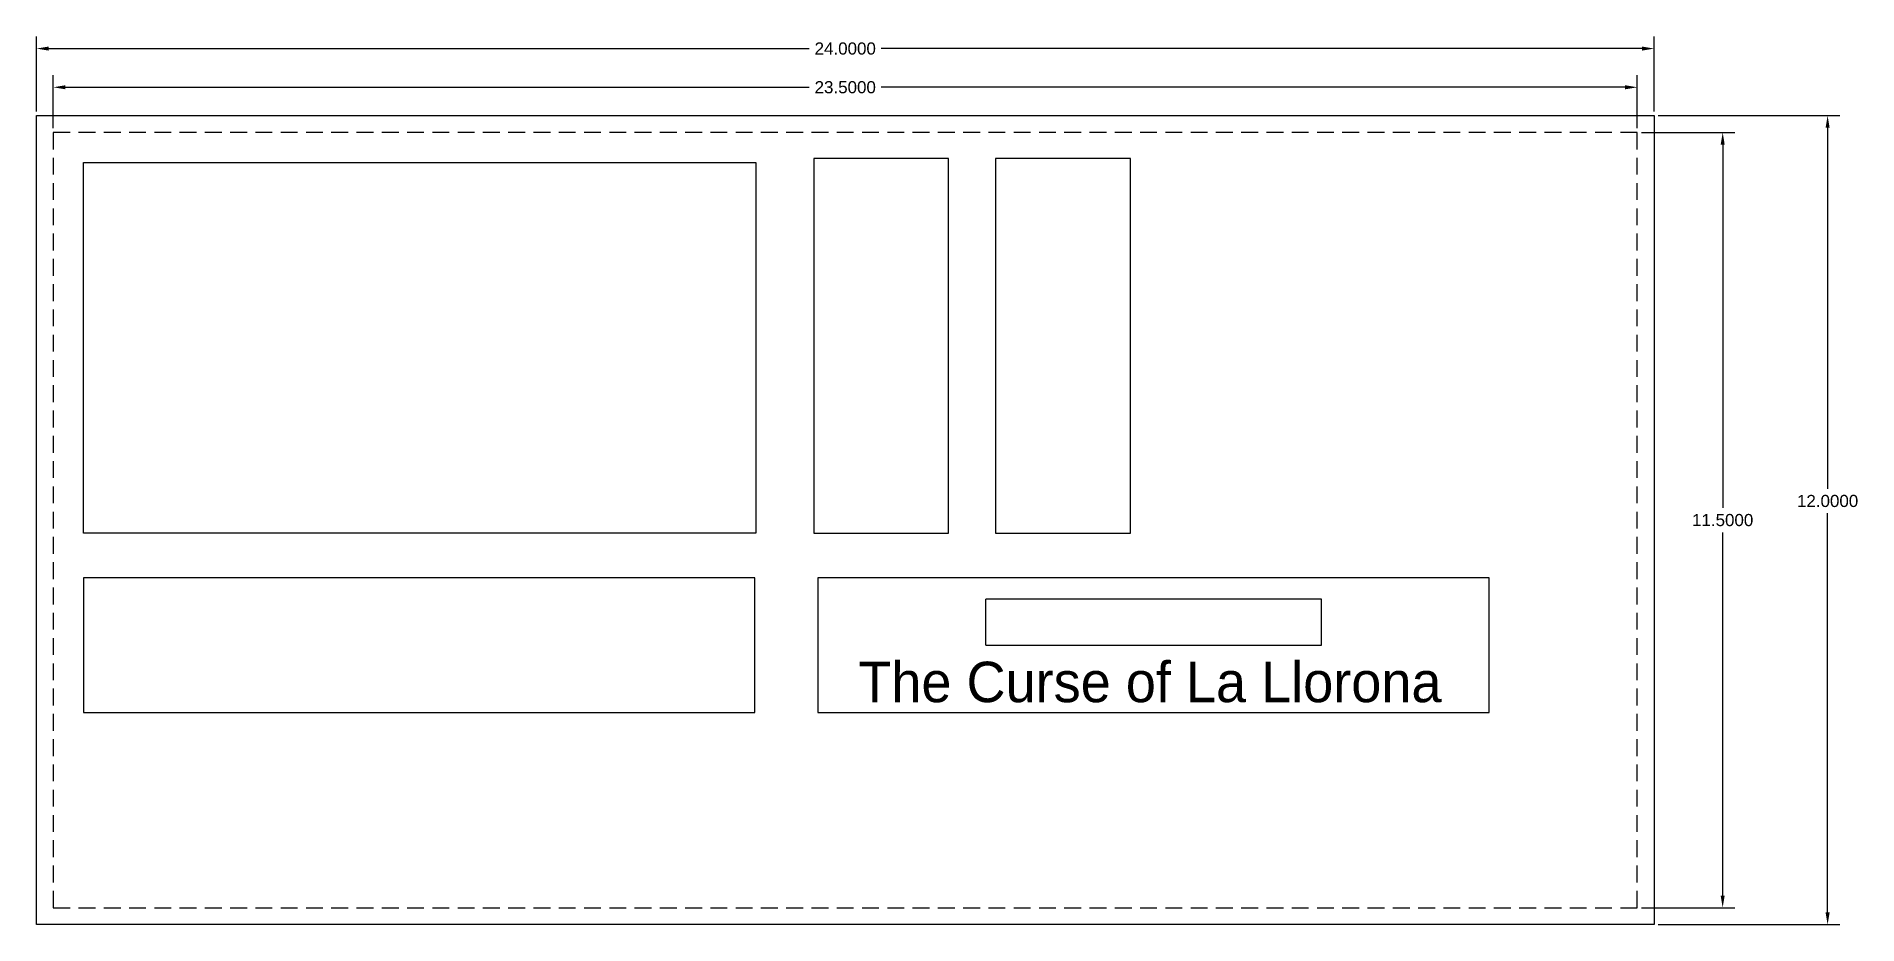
# Model space of a CAD drawing. Header units: inches. Extents: x 0 to 27, y 0 to 13.2.
import ezdxf

# ---------------------------------------------------------------- set-up
doc = ezdxf.new("R2010")
doc.units = ezdxf.units.IN
doc.header["$MEASUREMENT"] = 0
doc.linetypes.add('DASHED2', pattern=[0.375, 0.25, -0.125])
doc.layers.add('Cut Layer', color=1, linetype='Continuous')
doc.layers.add('Do not Use', color=4, linetype='Continuous', plot=False)
doc.styles.get("Standard").update_dxf_attribs({"font": 'arial.ttf'})
doc.dimstyles.get("Standard").update_dxf_attribs({"dimtxt": 0.18, "dimasz": 0.18, "dimexe": 0.18, "dimexo": 0.0625, "dimgap": 0.09, "dimtad": 0, "dimtih": 1, "dimtoh": 1, "dimdec": 4, "dimzin": 0, "dimdsep": 46, "dimtxsty": 'Standard', "dimcen": 0.09, "dimadec": 0, "dimazin": 0, "dimtfac": 1, "dimtdec": 4, "dimtofl": 0, "dimtmove": 0, "dimatfit": 3, "dimfxl": 1, "dimtolj": 1, "dimtzin": 0, "dimarcsym": 0})

# ---------------------------------------------------------------- blocks, each defined once
blk = doc.blocks.new('*D0')
at = {"layer": 'Defpoints', "color": 0, "transparency": 16777216}
for p in [(24, 12.995), (0, 12), (24, 12)]:
    blk.add_point(p, dxfattribs=at)
at = {"layer": 'Do not Use', "color": 0, "lineweight": -2, "transparency": 16777216}
for p, q in [((0, 12.062), (0, 13.175)), ((0.18, 12.995), (11.465, 12.995)), ((23.82, 12.995), (12.535, 12.995)), ((24, 12.062), (24, 13.175))]:
    blk.add_line(p, q, dxfattribs=at)
at = {"layer": 'Do not Use', "color": 0, "transparency": 16777216}
for points in [[(0.18, 13.025), (0.18, 12.965), (0, 12.995)], [(23.82, 13.025), (23.82, 12.965), (24, 12.995)]]:
    blk.add_solid(points, dxfattribs=at)
at = {"layer": 'Do not Use', "color": 0, "transparency": 16777216, "insert": (12, 12.995), "char_height": 0.18, "attachment_point": 5}
blk.add_mtext('\\A1;24.0000', dxfattribs=at)
blk = doc.blocks.new('*D1')
at = {"layer": 'Defpoints', "color": 0, "transparency": 16777216}
for p in [(24, 12), (24, 0), (26.575, 0)]:
    blk.add_point(p, dxfattribs=at)
at = {"layer": 'Do not Use', "color": 0, "lineweight": -2, "transparency": 16777216}
for p, q in [((24.063, 12), (26.755, 12)), ((26.575, 11.82), (26.575, 6.465)), ((26.575, 0.18), (26.575, 6.101)), ((24.063, 0), (26.755, 0))]:
    blk.add_line(p, q, dxfattribs=at)
at = {"layer": 'Do not Use', "color": 0, "transparency": 16777216}
for points in [[(26.545, 11.82), (26.605, 11.82), (26.575, 12)], [(26.545, 0.18), (26.605, 0.18), (26.575, 0)]]:
    blk.add_solid(points, dxfattribs=at)
at = {"layer": 'Do not Use', "color": 0, "transparency": 16777216, "insert": (26.575, 6.283), "char_height": 0.18, "attachment_point": 5}
blk.add_mtext('\\A1;12.0000', dxfattribs=at)
blk = doc.blocks.new('*D2')
at = {"layer": 'Defpoints', "color": 0, "transparency": 16777216}
for p in [(0.25, 12.421), (0.25, 11.75), (23.75, 11.75)]:
    blk.add_point(p, dxfattribs=at)
at = {"layer": 'Do not Use', "color": 0, "lineweight": -2, "transparency": 16777216}
for p, q in [((0.25, 11.812), (0.25, 12.601)), ((23.75, 11.812), (23.75, 12.601)), ((0.43, 12.421), (11.465, 12.421)), ((23.57, 12.421), (12.535, 12.421))]:
    blk.add_line(p, q, dxfattribs=at)
at = {"layer": 'Do not Use', "color": 0, "transparency": 16777216}
for points in [[(0.43, 12.451), (0.43, 12.391), (0.25, 12.421)], [(23.57, 12.451), (23.57, 12.391), (23.75, 12.421)]]:
    blk.add_solid(points, dxfattribs=at)
at = {"layer": 'Do not Use', "color": 0, "transparency": 16777216, "insert": (12, 12.421), "char_height": 0.18, "attachment_point": 5}
blk.add_mtext('\\A1;23.5000', dxfattribs=at)
blk = doc.blocks.new('*D3')
at = {"layer": 'Defpoints', "color": 0, "transparency": 16777216}
for p in [(23.75, 11.75), (25.018, 11.75), (23.75, 0.25)]:
    blk.add_point(p, dxfattribs=at)
at = {"layer": 'Do not Use', "color": 0, "lineweight": -2, "transparency": 16777216}
for p, q in [((23.813, 11.75), (25.198, 11.75)), ((25.018, 11.57), (25.018, 6.182)), ((25.018, 0.43), (25.018, 5.818)), ((23.813, 0.25), (25.198, 0.25))]:
    blk.add_line(p, q, dxfattribs=at)
at = {"layer": 'Do not Use', "color": 0, "transparency": 16777216}
for points in [[(24.988, 11.57), (25.048, 11.57), (25.018, 11.75)], [(24.988, 0.43), (25.048, 0.43), (25.018, 0.25)]]:
    blk.add_solid(points, dxfattribs=at)
at = {"layer": 'Do not Use', "color": 0, "transparency": 16777216, "insert": (25.018, 6), "char_height": 0.18, "attachment_point": 5}
blk.add_mtext('\\A1;11.5000', dxfattribs=at)

msp = doc.modelspace()

# ---------------------------------------------------------------- linework, layer by layer
at = {"color": 242, "true_color": 0xcd2027}
for p, q in [((13.53278, 11.36335), (11.53278, 11.36335)), ((11.53278, 11.36335), (11.53278, 5.80566)), ((13.53278, 5.80566), (13.53278, 11.36335)), ((16.23159, 11.36335), (14.23159, 11.36335)), ((14.23159, 11.36335), (14.23159, 5.80566)), ((16.23159, 5.80566), (16.23159, 11.36335)), ((11.53278, 5.80566), (13.53278, 5.80566)), ((14.23159, 5.80566), (16.23159, 5.80566)), ((10.65812, 5.14487), (0.69841, 5.14487)), ((0.69841, 5.14487), (0.69841, 3.14487)), ((10.65812, 3.14487), (10.65812, 5.14487)), ((21.5544, 5.14487), (11.59469, 5.14487)), ((11.59469, 5.14487), (11.59469, 3.14487)), ((21.5544, 3.14487), (21.5544, 5.14487)), ((14.08462, 4.14487), (14.08462, 4.82747)), ((19.06447, 4.82747), (14.08462, 4.82747)), ((19.06447, 4.14487), (19.06447, 4.82747)), ((14.08462, 4.14487), (19.06447, 4.14487)), ((0.69841, 3.14487), (10.65812, 3.14487)), ((11.59469, 3.14487), (21.5544, 3.14487))]:
    msp.add_line(p, q, dxfattribs=at)
msp.add_lwpolyline([(0.69841, 11.30566), (10.67341, 11.30566), (10.67341, 5.80566), (0.69841, 5.80566)], close=True, dxfattribs=at)
at = {"layer": 'Do not Use'}
for p, q in [((0, 0), (0, 12)), ((0, 12), (24, 12)), ((24, 12), (24, 0)), ((24, 0), (0, 0))]:
    msp.add_line(p, q, dxfattribs=at)
at = {"layer": 'Do not Use', "linetype": 'DASHED2'}
msp.add_lwpolyline([(0.25, 0.25), (23.75, 0.25), (23.75, 11.75), (0.25, 11.75)], close=True, dxfattribs=at)

# ---------------------------------------------------------------- texts
at = {"layer": 'Cut Layer', "color": 177, "true_color": 0x293189, "insert": (12.19397, 3.89926), "char_height": 0.6, "attachment_point": 1}
msp.add_mtext_dynamic_manual_height_columns('{\\fGill Sans MT|b0|i0|c0|p34;The Curse of La Llorona}', width=9.2100855, gutter_width=1, heights=[2.17316], dxfattribs=at)

# ---------------------------------------------------------------- dimensions: what is measured, and where the dimension line sits
at = {"layer": 'Do not Use'}
for base, p1, p2, picture, middle in [((24, 12.99539), (0, 12), (24, 12), '*D0', (12, 12.99539)), ((0.25, 12.42105), (23.75, 11.75), (0.25, 11.75), '*D2', (12, 12.42105))]:
    dim = msp.add_linear_dim(base=base, p1=p1, p2=p2, dimstyle='Standard', dxfattribs=at)
    dim.commit()
    dim.dimension.update_dxf_attribs({"geometry": picture, "text_midpoint": middle})
dim = msp.add_linear_dim(base=(26.57496, 0), p1=(24, 12), p2=(24, 0), angle=90, dimstyle='Standard', dxfattribs=at)
dim.commit()
dim.dimension.update_dxf_attribs({"geometry": '*D1', "text_midpoint": (26.57496, 6.28323), "dimtype": 160})
dim = msp.add_linear_dim(base=(25.01842, 11.75), p1=(23.75, 0.25), p2=(23.75, 11.75), angle=90, dimstyle='Standard', dxfattribs=at)
dim.commit()
dim.dimension.update_dxf_attribs({"geometry": '*D3', "text_midpoint": (25.01842, 6)})

doc.saveas('drawing.dxf')
